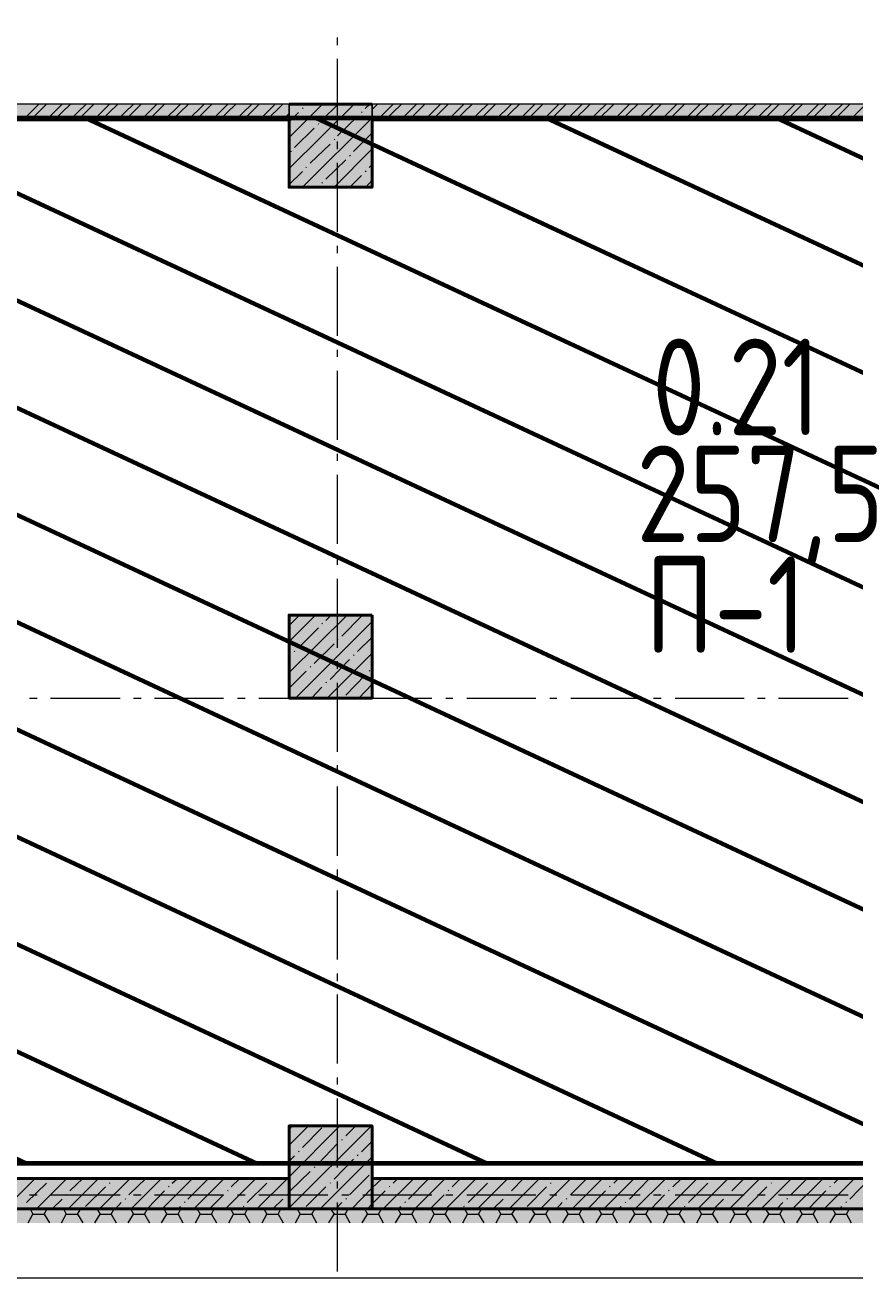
# Model space of a CAD drawing. Header units: millimetres. Extents: x -164500 to 426394, y -23753 to 102118.
# Drawn here: x -150467 to -144455, y -38 to 9043 of the extents above; entities that cross this region are included whole.
import ezdxf

# ---------------------------------------------------------------- set-up
doc = ezdxf.new("R2010")
doc.units = ezdxf.units.MM
doc.layers.add('0) шлифовка', color=5, linetype='Continuous', lineweight=60)
doc.layers.add('PDF _Геометрия', color=7, linetype='Continuous', true_color=0x1f1f1f)
doc.layers.add('PDF _Сплошная заливка', color=7, linetype='Continuous', true_color=0xffffff)
doc.styles.get("Standard").update_dxf_attribs({"font": 'ГОСТ тип А.ttf'})
doc.linetypes.add('зигзаг', pattern='A,0.00254,-5.08,[131,ltypeshp.shx,S=5.08,R=0,X=-5.08,Y=0],-10.16,[131,ltypeshp.shx,S=5.08,R=180,X=5.08,Y=0],-5.08', length=20.32254)

msp = doc.modelspace()

# ---------------------------------------------------------------- hatches: boundary and pattern name
at = {"layer": '0) шлифовка', "true_color": 0x2776bb}
h = msp.add_hatch(dxfattribs=at)
h.set_pattern_fill('ANSI31', color=152, scale=222, angle=110)
h.set_pattern_definition([(155, (205553.1, 26879), (-297.8825, -638.811), [])])
h.paths.add_polyline_path([(-117984.507, 792.385), (-152464.106, 792.385), (-152464.106, 8371.204), (-117984.507, 8371.204)])
at = {"layer": 'PDF _Сплошная заливка', "linetype": 'зигзаг', "transparency": 33554559}
h = msp.add_hatch(color=256, dxfattribs=at)
h.paths.add_polyline_path([(-148553.961, 8350.022), (-148553.961, 8468.64), (-152485.288, 8468.64), (-152485.288, 8350.022)])
h.paths.add_polyline_path([(-140547.272, 8468.64), (-140547.272, 8350.022), (-139547.495, 8350.022), (-139547.495, 8468.64)])
h.paths.add_polyline_path([(-141648.721, 8350.022), (-141648.721, 8468.64), (-143449.167, 8468.64), (-143449.167, 8350.022)])
h.paths.add_polyline_path([(-144050.728, 8350.022), (-144050.728, 8468.64), (-147952.4, 8468.64), (-147952.4, 8350.022)])

# ---------------------------------------------------------------- linework, layer by layer
at = {"layer": '0) шлифовка'}
msp.add_lwpolyline([(-117984.507, 792.385), (-152464.106, 792.385), (-152464.106, 8371.204), (-117984.507, 8371.204)], close=True, dxfattribs=at)
at = {"layer": 'PDF _Геометрия', "color": 7, "lineweight": 9}
for points in [[(-117700.672, 24299.855), (-117700.672, 24702.307), (-122085.288, 24702.307), (-122085.288, 28184.582), (-156827.54, 28184.582), (-156827.54, -37.938), (-117700.672, -37.938), (-117700.672, 360.278)], [(-148202.345, 8896.51), (-148202.345, 8951.583)], [(-148202.345, 8294.95), (-148202.345, 8799.074)], [(-148553.961, 8468.64), (-148553.961, 8350.022)], [(-147952.4, 8350.022), (-147952.4, 8468.64)], [(-150434.898, 8371.204), (-150379.825, 8371.204)], [(-150282.389, 8371.204), (-149778.264, 8371.204)], [(-149680.828, 8371.204), (-149625.756, 8371.204)], [(-149528.32, 8371.204), (-149028.432, 8371.204)], [(-148926.759, 8371.204), (-148871.687, 8371.204)], [(-148774.251, 8371.204), (-148274.362, 8371.204)], [(-148172.69, 8371.204), (-148121.854, 8371.204)], [(-148020.182, 8371.204), (-147520.293, 8371.204)], [(-147418.621, 8371.204), (-147367.785, 8371.204)], [(-147266.113, 8371.204), (-146766.224, 8371.204)], [(-146664.552, 8371.204), (-146613.716, 8371.204)], [(-146512.044, 8371.204), (-146012.155, 8371.204)], [(-145914.719, 8371.204), (-145859.647, 8371.204)], [(-145757.974, 8371.204), (-145258.086, 8371.204)], [(-145160.65, 8371.204), (-145105.578, 8371.204)], [(-145008.142, 8371.204), (-144504.017, 8371.204)], [(-148202.345, 8142.441), (-148202.345, 8197.514)], [(-148202.345, 7545.117), (-148202.345, 8045.005)], [(-148202.345, 7388.372), (-148202.345, 7443.445)], [(-148202.345, 6791.048), (-148202.345, 7290.936)], [(-148202.345, 6638.539), (-148202.345, 6689.375)], [(-148202.345, 6036.979), (-148202.345, 6536.867)], [(-148202.345, 5884.47), (-148202.345, 5935.306)], [(-148202.345, 5282.909), (-148202.345, 5782.798)], [(-148202.345, 5130.401), (-148202.345, 5181.237)], [(-148202.345, 4528.84), (-148202.345, 5028.729)], [(-148202.345, 4376.332), (-148202.345, 4431.404)], [(-148202.345, 3774.771), (-148202.345, 4274.66)], [(-150434.898, 4164.515), (-150379.825, 4164.515)], [(-150282.389, 4164.515), (-149778.264, 4164.515)], [(-149680.828, 4164.515), (-149625.756, 4164.515)], [(-149528.32, 4164.515), (-149028.432, 4164.515)], [(-148926.759, 4164.515), (-148871.687, 4164.515)], [(-148774.251, 4164.515), (-148274.362, 4164.515)], [(-148172.69, 4164.515), (-148121.854, 4164.515)], [(-148020.182, 4164.515), (-147520.293, 4164.515)], [(-147418.621, 4164.515), (-147367.785, 4164.515)], [(-147266.113, 4164.515), (-146766.224, 4164.515)], [(-146664.552, 4164.515), (-146613.716, 4164.515)], [(-146512.044, 4164.515), (-146012.155, 4164.515)], [(-145914.719, 4164.515), (-145859.647, 4164.515)], [(-145757.974, 4164.515), (-145258.086, 4164.515)], [(-145160.65, 4164.515), (-145105.578, 4164.515)], [(-145008.142, 4164.515), (-144504.017, 4164.515)], [(-148202.345, 3622.263), (-148202.345, 3677.335)], [(-148202.345, 3020.702), (-148202.345, 3524.827)], [(-148202.345, 2868.194), (-148202.345, 2923.266)], [(-148202.345, 2270.869), (-148202.345, 2770.758)], [(-148202.345, 2114.125), (-148202.345, 2169.197)], [(-148202.345, 1516.8), (-148202.345, 2016.689)], [(-148202.345, 1364.292), (-148202.345, 1415.128)], [(-148202.345, 762.731), (-148202.345, 1262.62)], [(-148202.345, 610.223), (-148202.345, 661.059)], [(-150434.898, 563.623), (-150379.825, 563.623)], [(-150282.389, 563.623), (-149778.264, 563.623)], [(-149680.828, 563.623), (-149625.756, 563.623)], [(-149528.32, 563.623), (-149028.432, 563.623)], [(-148926.759, 563.623), (-148871.687, 563.623)], [(-148774.251, 563.623), (-148274.362, 563.623)], [(-148172.69, 563.623), (-148121.854, 563.623)], [(-148020.182, 563.623), (-147520.293, 563.623)], [(-147418.621, 563.623), (-147367.785, 563.623)], [(-147266.113, 563.623), (-146766.224, 563.623)], [(-146664.552, 563.623), (-146613.716, 563.623)], [(-146512.044, 563.623), (-146012.155, 563.623)], [(-145914.719, 563.623), (-145859.647, 563.623)], [(-145757.974, 563.623), (-145258.086, 563.623)], [(-145160.65, 563.623), (-145105.578, 563.623)], [(-145008.142, 563.623), (-144504.017, 563.623)], [(-148202.345, 8.662), (-148202.345, 508.55)]]:
    msp.add_lwpolyline(points, dxfattribs=at)
at = {"layer": 'PDF _Геометрия', "color": 7, "lineweight": 40}
for points in [[(-152485.288, 8468.64), (-152904.686, 8468.64), (-152904.686, 8248.35), (-152705.578, 8248.35), (-152705.578, 682.241), (-156107.361, 682.241), (-156107.361, 8248.35), (-154357.751, 8248.35), (-154357.751, 8468.64), (-156107.361, 8468.64), (-156107.361, 11472.207), (-156327.651, 11472.207), (-156327.651, 461.951), (-156107.361, 461.951), (-152705.578, 461.951), (-152485.288, 461.951), (-148553.961, 461.951), (-148553.961, 682.241), (-152485.288, 682.241), (-152485.288, 8248.35), (-152485.288, 8350.022)], [(-147952.4, 8468.64), (-148553.961, 8468.64)], [(-148553.961, 8350.022), (-148553.961, 7867.079), (-147952.4, 7867.079), (-147952.4, 8350.022)]]:
    msp.add_lwpolyline(points, dxfattribs=at)
at = {"layer": 'PDF _Геометрия', "color": 16, "lineweight": 9, "true_color": 0x800000}
for points in [[(-152485.288, 8350.022), (-148553.961, 8350.022), (-148553.961, 8468.64), (-152485.288, 8468.64)], [(-147952.4, 8350.022), (-144050.728, 8350.022), (-144050.728, 8468.64), (-147952.4, 8468.64)]]:
    msp.add_lwpolyline(points, close=True, dxfattribs=at)
at = {"layer": 'PDF _Геометрия', "color": 15, "lineweight": 9, "true_color": 0xa54a4a}
for points in [[(-150485.734, 8350.022), (-150367.116, 8468.64)], [(-150430.661, 8350.022), (-150312.044, 8468.64)], [(-150316.28, 8350.022), (-150197.662, 8468.64)], [(-150261.207, 8350.022), (-150138.353, 8468.64)], [(-150146.826, 8350.022), (-150023.972, 8468.64)], [(-150087.517, 8350.022), (-149968.9, 8468.64)], [(-149973.136, 8350.022), (-149854.518, 8468.64)], [(-149918.064, 8350.022), (-149795.21, 8468.64)], [(-149803.682, 8350.022), (-149680.828, 8468.64)], [(-149744.374, 8350.022), (-149625.756, 8468.64)], [(-149629.992, 8350.022), (-149511.375, 8468.64)], [(-149574.92, 8350.022), (-149456.302, 8468.64)], [(-149460.539, 8350.022), (-149341.921, 8468.64)], [(-149405.466, 8350.022), (-149282.612, 8468.64)], [(-149291.085, 8350.022), (-149168.231, 8468.64)], [(-149231.776, 8350.022), (-149113.158, 8468.64)], [(-149117.395, 8350.022), (-148998.777, 8468.64)], [(-149062.322, 8350.022), (-148939.468, 8468.64)], [(-148947.941, 8350.022), (-148825.087, 8468.64)], [(-148888.632, 8350.022), (-148770.015, 8468.64)], [(-148774.251, 8350.022), (-148655.633, 8468.64)], [(-148719.178, 8350.022), (-148600.561, 8468.64)], [(-147952.4, 8430.513), (-147914.273, 8468.64)], [(-147918.51, 8350.022), (-147799.892, 8468.64)], [(-147863.437, 8350.022), (-147740.583, 8468.64)], [(-147749.056, 8350.022), (-147630.438, 8468.64)], [(-147689.747, 8350.022), (-147571.129, 8468.64)], [(-147575.366, 8350.022), (-147456.748, 8468.64)], [(-147520.293, 8350.022), (-147401.676, 8468.64)], [(-147405.912, 8350.022), (-147287.294, 8468.64)], [(-147350.84, 8350.022), (-147227.986, 8468.64)], [(-147236.458, 8350.022), (-147113.604, 8468.64)], [(-147177.149, 8350.022), (-147058.532, 8468.64)], [(-147062.768, 8350.022), (-146944.151, 8468.64)], [(-147007.696, 8350.022), (-146884.842, 8468.64)], [(-146893.314, 8350.022), (-146774.697, 8468.64)], [(-146834.006, 8350.022), (-146715.388, 8468.64)], [(-146719.624, 8350.022), (-146601.007, 8468.64)], [(-146664.552, 8350.022), (-146545.934, 8468.64)], [(-146550.171, 8350.022), (-146431.553, 8468.64)], [(-146495.098, 8350.022), (-146372.244, 8468.64)], [(-146380.717, 8350.022), (-146257.863, 8468.64)], [(-146321.408, 8350.022), (-146202.79, 8468.64)], [(-146207.027, 8350.022), (-146088.409, 8468.64)], [(-146151.954, 8350.022), (-146029.1, 8468.64)], [(-146037.573, 8350.022), (-145914.719, 8468.64)], [(-145978.264, 8350.022), (-145859.647, 8468.64)], [(-145863.883, 8350.022), (-145745.265, 8468.64)], [(-145808.811, 8350.022), (-145690.193, 8468.64)], [(-145694.429, 8350.022), (-145575.812, 8468.64)], [(-145639.357, 8350.022), (-145516.503, 8468.64)], [(-145524.976, 8350.022), (-145402.122, 8468.64)], [(-145465.667, 8350.022), (-145347.049, 8468.64)], [(-145351.285, 8350.022), (-145232.668, 8468.64)], [(-145296.213, 8350.022), (-145173.359, 8468.64)], [(-145181.832, 8350.022), (-145058.978, 8468.64)], [(-145122.523, 8350.022), (-145003.905, 8468.64)], [(-145008.142, 8350.022), (-144889.524, 8468.64)], [(-144953.069, 8350.022), (-144834.452, 8468.64)], [(-144838.688, 8350.022), (-144720.07, 8468.64)], [(-144779.379, 8350.022), (-144660.762, 8468.64)], [(-144669.234, 8350.022), (-144546.38, 8468.64)], [(-144609.925, 8350.022), (-144491.308, 8468.64)], [(-144495.544, 8350.022), (-144376.926, 8468.64)], [(-148604.797, 8350.022), (-148553.961, 8400.858)]]:
    msp.add_lwpolyline(points, dxfattribs=at)
at = {"layer": 'PDF _Геометрия', "lineweight": 9}
for points in [[(-148553.961, 8455.931), (-148541.252, 8468.64)], [(-148553.961, 8227.168), (-148312.489, 8468.64)], [(-148553.961, 8002.642), (-148083.727, 8468.64)], [(-148431.107, 8468.64), (-148426.871, 8468.64)], [(-148316.726, 8354.258), (-148198.108, 8468.64)], [(-148003.236, 8438.985), (-147969.346, 8468.64)], [(-148553.961, 8341.549), (-148486.18, 8409.331)], [(-148456.525, 8438.985), (-148452.289, 8443.222)], [(-148456.525, 7867.079), (-147952.4, 8371.204)], [(-148202.345, 8239.877), (-148058.309, 8379.676)], [(-148028.654, 8409.331), (-148024.418, 8413.567)], [(-148515.834, 8155.15), (-148371.798, 8294.95)], [(-148342.144, 8324.604), (-148337.908, 8328.84)], [(-148401.453, 8040.769), (-148257.417, 8180.568)], [(-148227.763, 8210.223), (-148223.526, 8214.459)], [(-148087.963, 8125.496), (-147952.4, 8261.059)], [(-148545.488, 8125.496), (-148537.016, 8129.732)], [(-148227.763, 7867.079), (-147952.4, 8146.678)], [(-148117.618, 8095.841), (-148109.145, 8100.078)], [(-148431.107, 8011.115), (-148426.871, 8015.351)], [(-148287.071, 7926.388), (-148143.036, 8066.187)], [(-147973.582, 8011.115), (-147952.4, 8032.296)], [(-148553.961, 7888.261), (-148456.525, 7981.46)], [(-148316.726, 7896.733), (-148312.489, 7900.97)], [(-148113.381, 7867.079), (-148028.654, 7951.806)], [(-148003.236, 7981.46), (-147994.764, 7985.696)], [(-147999, 7867.079), (-147952.4, 7917.915)], [(-148553.961, 4575.44), (-148363.326, 4766.076)], [(-148553.961, 4350.914), (-148134.563, 4766.076)], [(-148553.961, 4689.821), (-148477.707, 4766.076)], [(-148287.071, 4727.948), (-148248.944, 4766.076)], [(-148172.69, 4613.567), (-148028.654, 4757.603)], [(-148507.361, 4164.515), (-147952.4, 4719.476)], [(-148486.18, 4528.84), (-148342.144, 4672.876)], [(-148316.726, 4702.53), (-148312.489, 4706.767)], [(-148371.798, 4414.459), (-148227.763, 4558.495)], [(-148202.345, 4588.149), (-148198.108, 4592.385)], [(-148058.309, 4503.422), (-147952.4, 4605.094)], [(-148553.961, 4461.059), (-148545.488, 4473.768)], [(-148515.834, 4503.422), (-148511.598, 4507.659)], [(-148278.599, 4164.515), (-147952.4, 4490.713)], [(-148087.963, 4473.768), (-148083.727, 4478.004)], [(-148553.961, 4236.533), (-148431.107, 4359.387)], [(-148401.453, 4389.041), (-148397.216, 4393.277)], [(-148257.417, 4300.078), (-148117.618, 4444.113)], [(-147973.582, 4359.387), (-147969.346, 4363.623)], [(-148287.071, 4274.66), (-148282.835, 4278.896)], [(-148143.036, 4185.696), (-148003.236, 4329.732)], [(-148392.98, 4164.515), (-148316.726, 4245.005)], [(-148049.836, 4164.515), (-147952.4, 4266.187)], [(-148558.197, 461.951), (-148553.961, 470.423), (-147956.637, 1063.511)], [(-148553.961, 923.712), (-148414.162, 1063.511)], [(-148553.961, 694.95), (-148185.399, 1063.511)], [(-148553.961, 1038.093), (-148528.543, 1063.511)], [(-148456.525, 906.767), (-148316.726, 1050.802)], [(-148143.036, 991.494), (-148071.018, 1063.511)], [(-148342.144, 792.385), (-148202.345, 936.421)], [(-148172.69, 961.839), (-148168.454, 966.076)], [(-148028.654, 877.112), (-147952.4, 953.366)], [(-148553.961, 809.331), (-148515.834, 847.458)], [(-148486.18, 877.112), (-148481.943, 881.349)], [(-148329.435, 461.951), (-147952.4, 838.985)], [(-148227.763, 678.004), (-148087.963, 822.04)], [(-148058.309, 847.458), (-148054.073, 855.931)], [(-148545.488, 593.277), (-148401.453, 733.077)], [(-148371.798, 762.731), (-148367.562, 766.967)], [(-150612.824, 461.951), (-150392.534, 682.241)], [(-150456.079, 508.55), (-150312.044, 648.35)], [(-150384.061, 461.951), (-150163.772, 682.241)], [(-150282.389, 678.004), (-150278.153, 682.241)], [(-150155.299, 461.951), (-149935.009, 682.241)], [(-150142.59, 593.277), (-150049.39, 682.241)], [(-149926.536, 461.951), (-149706.246, 682.241)], [(-149854.518, 648.35), (-149850.282, 652.586)], [(-149829.1, 678.004), (-149820.628, 682.241)], [(-149714.719, 563.623), (-149591.865, 682.241)], [(-149697.774, 461.951), (-149477.484, 682.241)], [(-149473.248, 461.951), (-149252.958, 682.241)], [(-149401.23, 648.35), (-149363.103, 682.241)], [(-149286.848, 533.968), (-149142.813, 678.004)], [(-149244.485, 461.951), (-149024.195, 682.241)], [(-149015.722, 461.951), (-148795.433, 682.241)], [(-148973.359, 622.932), (-148909.814, 682.241)], [(-148858.978, 508.55), (-148714.942, 648.35)], [(-148786.96, 461.951), (-148566.67, 682.241)], [(-148685.288, 678.004), (-148681.051, 682.241)], [(-148257.417, 648.35), (-148253.181, 652.586)], [(-148117.618, 563.623), (-147973.582, 707.659)], [(-148100.672, 461.951), (-147952.4, 614.459), (-147880.382, 682.241)], [(-147871.91, 461.951), (-147651.62, 682.241)], [(-147799.892, 648.35), (-147766.001, 682.241)], [(-147689.747, 533.968), (-147545.711, 678.004)], [(-147643.147, 461.951), (-147422.857, 682.241)], [(-147418.621, 461.951), (-147198.331, 682.241)], [(-147372.021, 622.932), (-147312.712, 682.241)], [(-147257.64, 508.55), (-147117.841, 648.35)], [(-147189.858, 461.951), (-146969.569, 682.241)], [(-147088.186, 678.004), (-147083.95, 682.241)], [(-146961.096, 461.951), (-146740.806, 682.241)], [(-146944.151, 593.277), (-146855.187, 682.241)], [(-146732.333, 461.951), (-146512.044, 682.241)], [(-146660.316, 648.35), (-146656.079, 652.586)], [(-146630.661, 678.004), (-146626.425, 682.241)], [(-146516.28, 563.623), (-146397.662, 682.241)], [(-146503.571, 461.951), (-146283.281, 682.241)], [(-146274.808, 461.951), (-146054.518, 682.241)], [(-146202.79, 648.35), (-146168.9, 682.241)], [(-146088.409, 533.968), (-145948.61, 678.004)], [(-146046.046, 461.951), (-145825.756, 682.241)], [(-145817.283, 461.951), (-145596.993, 682.241)], [(-145774.92, 622.932), (-145711.375, 682.241)], [(-145660.539, 508.55), (-145520.739, 648.35)], [(-145592.757, 461.951), (-145372.467, 682.241)], [(-145491.085, 678.004), (-145486.848, 682.241)], [(-145363.995, 461.951), (-145143.705, 682.241)], [(-145347.049, 593.277), (-145258.086, 682.241)], [(-145135.232, 461.951), (-144914.942, 682.241)], [(-145063.214, 648.35), (-145058.978, 652.586)], [(-145033.56, 678.004), (-145029.323, 682.241)], [(-144919.178, 563.623), (-144800.561, 682.241)], [(-144906.469, 461.951), (-144686.18, 682.241)], [(-144677.707, 461.951), (-144457.417, 682.241)], [(-144605.689, 648.35), (-144571.798, 682.241)], [(-144491.308, 533.968), (-144351.508, 678.004)], [(-150168.008, 563.623), (-150163.772, 567.859)], [(-150028.209, 478.896), (-149884.173, 622.932)], [(-149583.392, 461.951), (-149456.302, 593.277)], [(-149426.648, 622.932), (-149422.411, 627.168)], [(-149130.104, 461.951), (-149028.432, 563.623)], [(-148998.777, 593.277), (-148994.541, 597.514)], [(-148570.906, 563.623), (-148566.67, 567.859)], [(-148431.107, 478.896), (-148287.071, 622.932)], [(-147986.291, 461.951), (-147952.4, 500.078), (-147859.201, 593.277)], [(-147829.546, 622.932), (-147825.31, 627.168)], [(-147533.002, 461.951), (-147431.33, 563.623)], [(-147401.676, 593.277), (-147397.439, 597.514)], [(-146973.805, 563.623), (-146969.569, 567.859)], [(-146829.769, 478.896), (-146689.97, 622.932)], [(-146389.19, 461.951), (-146262.099, 593.277)], [(-146232.445, 622.932), (-146228.209, 627.168)], [(-145931.665, 461.951), (-145834.229, 563.623)], [(-145804.574, 593.277), (-145800.338, 597.514)], [(-145376.704, 563.623), (-145372.467, 567.859)], [(-145232.668, 478.896), (-145092.869, 622.932)], [(-144792.088, 461.951), (-144664.998, 593.277)], [(-144635.343, 622.932), (-144631.107, 627.168)], [(-150269.68, 461.951), (-150197.662, 533.968)], [(-149812.155, 461.951), (-149769.792, 508.55)], [(-149740.137, 533.968), (-149735.901, 538.205)], [(-149358.866, 461.951), (-149341.921, 478.896)], [(-149312.267, 508.55), (-149308.03, 512.787)], [(-148884.396, 478.896), (-148880.159, 483.132)], [(-148672.579, 461.951), (-148600.561, 533.968)], [(-148215.054, 461.951), (-148172.69, 508.55)], [(-148143.036, 533.968), (-148138.799, 538.205)], [(-147757.529, 461.951), (-147744.819, 478.896)], [(-147715.165, 508.55), (-147710.929, 512.787)], [(-147287.294, 478.896), (-147283.058, 483.132)], [(-147075.477, 461.951), (-147003.459, 533.968)], [(-146617.952, 461.951), (-146575.589, 508.55)], [(-146545.934, 533.968), (-146541.698, 538.205)], [(-146160.427, 461.951), (-146147.718, 478.896)], [(-146118.064, 508.55), (-146113.827, 512.787)], [(-145690.193, 478.896), (-145685.957, 483.132)], [(-145478.376, 461.951), (-145406.358, 533.968)], [(-145020.851, 461.951), (-144978.487, 508.55)], [(-144948.833, 533.968), (-144944.597, 538.205)], [(-144563.326, 461.951), (-144550.617, 478.896)], [(-144520.962, 508.55), (-144516.726, 512.787)]]:
    msp.add_lwpolyline(points, dxfattribs=at)
at = {"layer": 'PDF _Геометрия', "color": 7, "lineweight": 40}
for points in [[(-147952.4, 4766.076), (-148553.961, 4766.076), (-148553.961, 4164.515), (-147952.4, 4164.515)], [(-147952.4, 461.951), (-147952.4, 1063.511), (-148553.961, 1063.511), (-148553.961, 461.951)], [(-147952.4, 461.951), (-144050.728, 461.951), (-144050.728, 682.241), (-147952.4, 682.241)]]:
    msp.add_lwpolyline(points, close=True, dxfattribs=at)
at = {"layer": 'PDF _Геометрия', "color": 251, "lineweight": 9, "true_color": 0x4a4a4a}
for points in [[(-150430.661, 461.951), (-150409.479, 423.824), (-150328.989, 423.824), (-150290.862, 360.278)], [(-150328.989, 423.824), (-150307.807, 461.951)], [(-150189.19, 461.951), (-150168.008, 423.824), (-150087.517, 423.824), (-150049.39, 360.278)], [(-150087.517, 423.824), (-150062.099, 461.951)], [(-149947.718, 461.951), (-149922.3, 423.824), (-149841.809, 423.824), (-149807.919, 360.278)], [(-149841.809, 423.824), (-149820.628, 461.951)], [(-149702.01, 461.951), (-149680.828, 423.824), (-149600.338, 423.824), (-149566.447, 360.278)], [(-149600.338, 423.824), (-149579.156, 461.951)], [(-149460.539, 461.951), (-149439.357, 423.824), (-149358.866, 423.824), (-149324.976, 360.278)], [(-149358.866, 423.824), (-149337.685, 461.951)], [(-149219.067, 461.951), (-149197.885, 423.824), (-149117.395, 423.824), (-149079.268, 360.278)], [(-149117.395, 423.824), (-149096.213, 461.951)], [(-148977.595, 461.951), (-148956.414, 423.824), (-148875.923, 423.824), (-148837.796, 360.278)], [(-148875.923, 423.824), (-148854.741, 461.951)], [(-148736.124, 461.951), (-148714.942, 423.824), (-148634.452, 423.824), (-148596.324, 360.278)], [(-148634.452, 423.824), (-148613.27, 461.951)], [(-148494.652, 461.951), (-148473.471, 423.824), (-148388.744, 423.824), (-148354.853, 360.278)], [(-148388.744, 423.824), (-148367.562, 461.951)], [(-148253.181, 461.951), (-148227.763, 423.824), (-148147.272, 423.824), (-148113.381, 360.278)], [(-148147.272, 423.824), (-148126.09, 461.951)], [(-148007.473, 461.951), (-147986.291, 423.824), (-147905.801, 423.824), (-147871.91, 360.278)], [(-147905.801, 423.824), (-147884.619, 461.951)], [(-147766.001, 461.951), (-147744.819, 423.824), (-147664.329, 423.824), (-147630.438, 360.278)], [(-147664.329, 423.824), (-147643.147, 461.951)], [(-147524.53, 461.951), (-147503.348, 423.824), (-147422.857, 423.824), (-147384.73, 360.278)], [(-147422.857, 423.824), (-147401.676, 461.951)], [(-147283.058, 461.951), (-147261.876, 423.824), (-147181.386, 423.824), (-147143.259, 360.278)], [(-147181.386, 423.824), (-147160.204, 461.951)], [(-147041.586, 461.951), (-147020.405, 423.824), (-146939.914, 423.824), (-146901.787, 360.278)], [(-146939.914, 423.824), (-146914.496, 461.951)], [(-146800.115, 461.951), (-146774.697, 423.824), (-146694.206, 423.824), (-146660.316, 360.278)], [(-146694.206, 423.824), (-146673.025, 461.951)], [(-146554.407, 461.951), (-146533.225, 423.824), (-146452.735, 423.824), (-146418.844, 360.278)], [(-146452.735, 423.824), (-146431.553, 461.951)], [(-146312.935, 461.951), (-146291.754, 423.824), (-146211.263, 423.824), (-146177.372, 360.278)], [(-146211.263, 423.824), (-146190.081, 461.951)], [(-146071.464, 461.951), (-146050.282, 423.824), (-145969.792, 423.824), (-145931.665, 360.278)], [(-145969.792, 423.824), (-145948.61, 461.951)], [(-145829.992, 461.951), (-145808.811, 423.824), (-145728.32, 423.824), (-145690.193, 360.278)], [(-145728.32, 423.824), (-145707.138, 461.951)], [(-145588.521, 461.951), (-145567.339, 423.824), (-145486.848, 423.824), (-145448.721, 360.278)], [(-145486.848, 423.824), (-145465.667, 461.951)], [(-145347.049, 461.951), (-145325.867, 423.824), (-145245.377, 423.824), (-145207.25, 360.278)], [(-145245.377, 423.824), (-145219.959, 461.951)], [(-145105.578, 461.951), (-145080.159, 423.824), (-144999.669, 423.824), (-144965.778, 360.278)], [(-144999.669, 423.824), (-144978.487, 461.951)], [(-144859.87, 461.951), (-144838.688, 423.824), (-144758.197, 423.824), (-144724.307, 360.278)], [(-144758.197, 423.824), (-144737.016, 461.951)], [(-144618.398, 461.951), (-144597.216, 423.824), (-144516.726, 423.824), (-144482.835, 360.278)], [(-144516.726, 423.824), (-144495.544, 461.951)], [(-150443.37, 360.278), (-150409.479, 423.824)], [(-150201.899, 360.278), (-150168.008, 423.824)], [(-149960.427, 360.278), (-149922.3, 423.824)], [(-149718.955, 360.278), (-149680.828, 423.824)], [(-149477.484, 360.278), (-149439.357, 423.824)], [(-149231.776, 360.278), (-149197.885, 423.824)], [(-148990.304, 360.278), (-148956.414, 423.824)], [(-148748.833, 360.278), (-148714.942, 423.824)], [(-148507.361, 360.278), (-148473.471, 423.824)], [(-148265.89, 360.278), (-148227.763, 423.824)], [(-148024.418, 360.278), (-147986.291, 423.824)], [(-147782.947, 360.278), (-147744.819, 423.824)], [(-147537.239, 360.278), (-147503.348, 423.824)], [(-147295.767, 360.278), (-147261.876, 423.824)], [(-147054.296, 360.278), (-147020.405, 423.824)], [(-146812.824, 360.278), (-146774.697, 423.824)], [(-146571.352, 360.278), (-146533.225, 423.824)], [(-146329.881, 360.278), (-146291.754, 423.824)], [(-146088.409, 360.278), (-146050.282, 423.824)], [(-145842.701, 360.278), (-145808.811, 423.824)], [(-145601.23, 360.278), (-145567.339, 423.824)], [(-145359.758, 360.278), (-145325.867, 423.824)], [(-145118.287, 360.278), (-145080.159, 423.824)], [(-144876.815, 360.278), (-144838.688, 423.824)], [(-144635.343, 360.278), (-144597.216, 423.824)]]:
    msp.add_lwpolyline(points, dxfattribs=at)
at = {"layer": 'PDF _Сплошная заливка', "linetype": 'зигзаг', "lineweight": 5, "transparency": 33554559}
for points in [[(-148553.961, 8468.64), (-148553.961, 7867.079), (-147952.4, 8468.64), (-147952.4, 7867.079)], [(-148553.961, 4766.076), (-148553.961, 4164.515), (-147952.4, 4766.076), (-147952.4, 4164.515)], [(-148553.961, 1063.511), (-148553.961, 461.951), (-147952.4, 1063.511), (-147952.4, 461.951)], [(-152485.288, 682.241), (-152485.288, 461.951), (-148553.961, 682.241), (-148553.961, 461.951)], [(-147952.4, 682.241), (-147952.4, 461.951), (-144050.728, 682.241), (-144050.728, 461.951)], [(-156429.323, 461.951), (-156429.323, 360.278), (-80357.306, 461.951), (-80357.306, 360.278)]]:
    msp.add_solid(points, dxfattribs=at)

# ---------------------------------------------------------------- texts
at = {"char_height": 700, "attachment_point": 4}
for s, insert in [('0.21', (-145924.069, 6419.307)), ('257,5', (-146038.292, 5563.505)), ('П-1', (-145974.835, 4841.334))]:
    msp.add_mtext(s, dxfattribs=dict(at, insert=insert))

doc.saveas('drawing.dxf')
